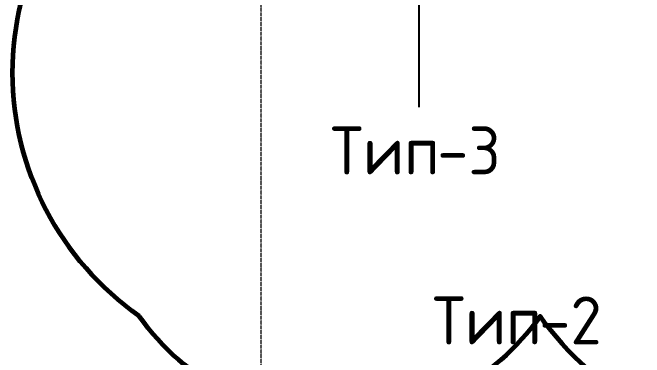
# Model space of a CAD drawing. Header units: millimetres. Extents: x -60946 to 138510, y -262288 to 24501.
# Drawn here: x 44515 to 47805, y -198328 to -196531 of the extents above; entities that cross this region are included whole.
import ezdxf

# ---------------------------------------------------------------- set-up
doc = ezdxf.new("R2010")
doc.units = ezdxf.units.MM
doc.linetypes.add('ADSK_Линия сетки', pattern=[25, 20, -2.5, 0, -2.5])
for name, color, linetype, lineweight in [('2)Тип-2', 3, 'Continuous', 60), ('2)Тип-3', 7, 'Continuous', 60), ('Оси', 7, 'Continuous', 9)]:
    doc.layers.add(name, color=color, linetype=linetype, lineweight=lineweight)
doc.layers.add('2)Тип-4', color=7, linetype='Continuous', lineweight=30, true_color=0x0080c0)
doc.styles.add('GOST Common_4', font='', dxfattribs={"height": 250})
doc.styles.get('GOST Common_4').set_extended_font_data('GOST Common')

msp = doc.modelspace()

# ---------------------------------------------------------------- linework, layer by layer
at = {"layer": '2)Тип-3', "color": 5}
msp.add_lwpolyline([(45174.565, -198113.0807, -0.52056705), (45174.565, -195577.9946, -0.52056705), (45174.565, -194012.9096, -0.52056705), (45174.565, -192552.4255, -0.52056705), (46694.139, -192102.0819, -0.52056705), (49365.5623, -192102.0819, -0.52056705), (51740.1471, -192102.0819, -0.52056705), (51833.5376, -193509.8903, -0.52056705), (51833.5376, -195335.5264, -0.52056705), (51833.5376, -198042.9477, -0.52056705), (49767.7071, -198113.0807, -0.52056705), (47261.7504, -198113.0807, -0.52056705)], format="xyb", close=True, dxfattribs=at)
at = {"layer": '2)Тип-4', "lineweight": 25}
msp.add_line((46630.4401, -195960.9914), (46630.4401, -197024.1558), dxfattribs=at)
at = {"layer": 'Оси', "linetype": 'ADSK_Линия сетки', "lineweight": 5}
msp.add_line((45809.3615, -209602.3427), (45809.3615, -188601.0153), dxfattribs=at)

# ---------------------------------------------------------------- texts
at = {"layer": '2)Тип-2', "color": 116, "lineweight": 9, "true_color": 0x008040, "char_height": 250, "attachment_point": 1, "style": 'GOST Common_4'}
for s, insert, width in [('Тип', (46701.8498, -198010.7798), 673.4175), ('-2', (47257.4748, -198010.7798), 432.91125)]:
    msp.add_mtext(s, dxfattribs=dict(at, insert=insert, width=width))
at = {"layer": '2)Тип-3', "color": 116, "lineweight": 30, "true_color": 0x008040, "char_height": 250, "attachment_point": 1, "style": 'GOST Common_4'}
for s, insert, width in [('Тип', (46170.4401, -197124.7287), 673.4175), ('-3', (46726.0651, -197124.7287), 432.91125)]:
    msp.add_mtext(s, dxfattribs=dict(at, insert=insert, width=width))

doc.saveas('drawing.dxf')
